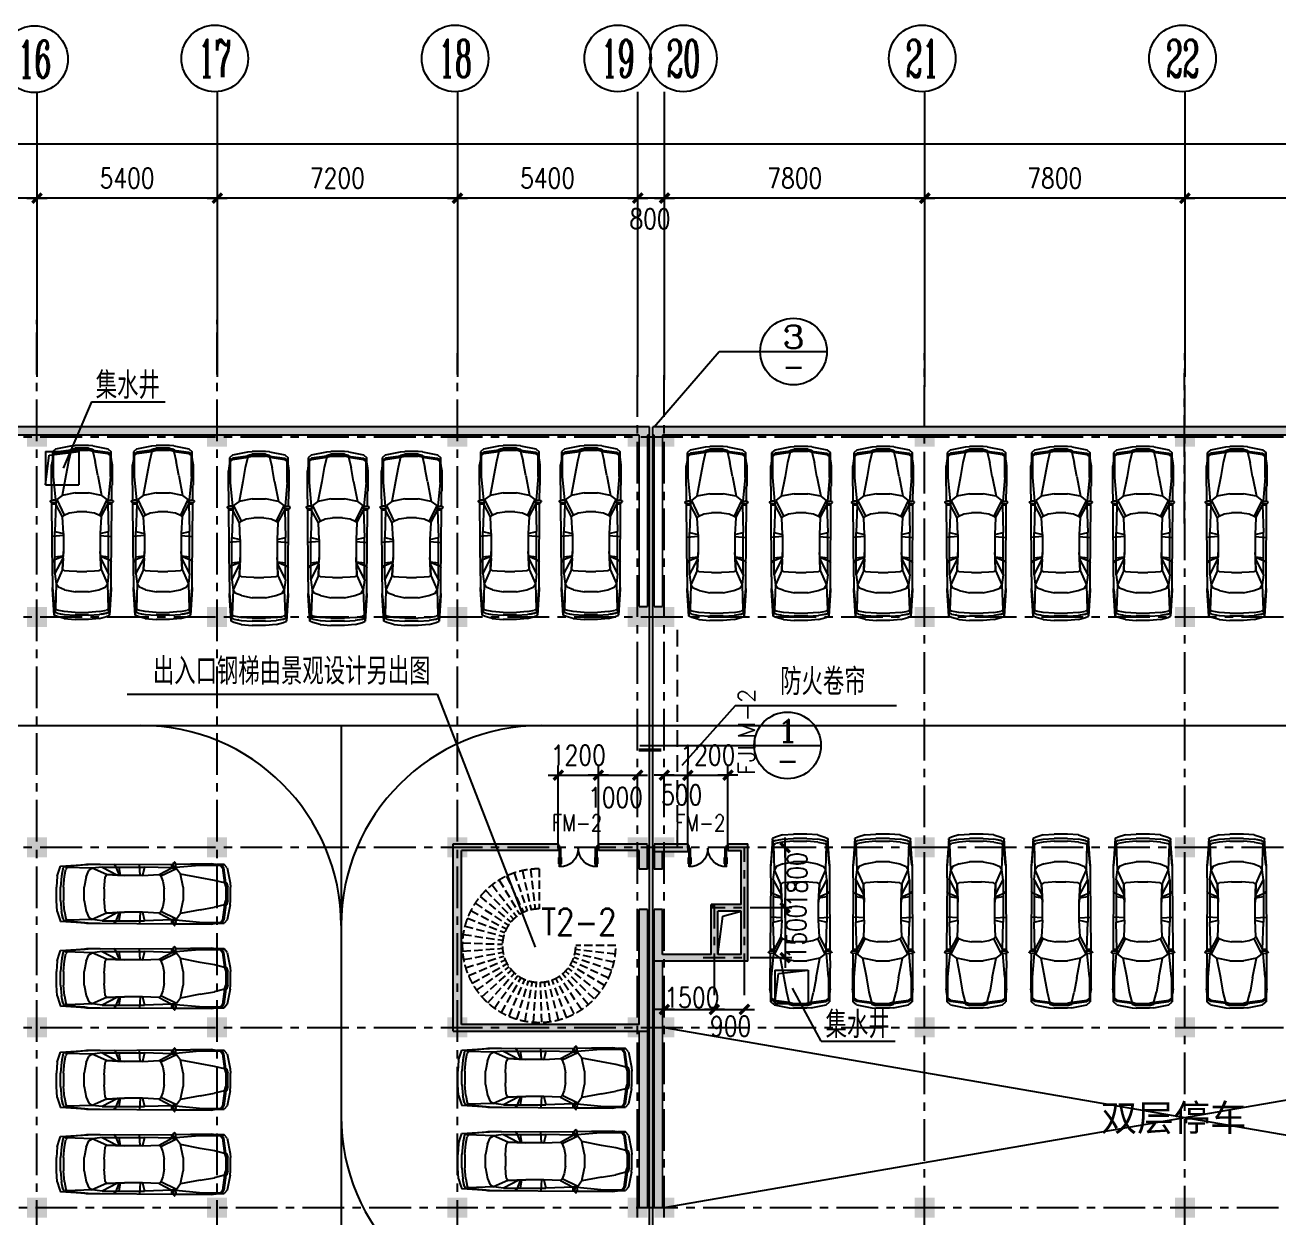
# Model space of a CAD drawing. Extents: x -542930 to 249594, y -301235 to 84515.
# Drawn here: x 31171 to 68745, y -141068 to -105322 of the extents above; entities that cross this region are included whole.
import ezdxf
from ezdxf.enums import TextEntityAlignment as Align

# ---------------------------------------------------------------- set-up
doc = ezdxf.new("R2010")
doc.units = 0
doc.header["$LTSCALE"] = 1000
doc.header["$MEASUREMENT"] = 0
for name, pattern in [('CENTER', [2, 1.25, -0.25, 0.25, -0.25]), ('DASH', [0.35, 0.25, -0.1]), ('DASHED', [0.75, 0.5, -0.25])]:
    doc.linetypes.add(name, pattern=pattern)
doc.layers.get('0').update_dxf_attribs({"linetype": 'CONTINUOUS'})
doc.layers.get('DEFPOINTS').update_dxf_attribs({"linetype": 'CONTINUOUS'})
for name, color, linetype in [('A-CH-TEXT', 2, 'CONTINUOUS'), ('A-COLUMN', 5, 'CONTINUOUS'), ('A-FURN', 251, 'CONTINUOUS'), ('A-GRID', 1, 'CENTER'), ('A-STAIR', 3, 'CONTINUOUS'), ('AXIS', 3, 'CONTINUOUS'), ('AXIS_TEXT', 7, 'CONTINUOUS'), ('OTHER', 7, 'CONTINUOUS'), ('PUB_DIM', 3, 'CONTINUOUS'), ('PUB_TITLE', 4, 'CONTINUOUS'), ('STAIR', 2, 'CONTINUOUS'), ('TEXT', 7, 'CONTINUOUS'), ('WALL', 255, 'CONTINUOUS'), ('WINDOW', 2, 'CONTINUOUS')]:
    doc.layers.add(name, color=color, linetype=linetype)
doc.styles.add('COMP', font='complex', dxfattribs={"bigfont": 'hztxt'})
doc.styles.add('COMPLEX', font='COMPLEX')
doc.styles.add('DIM_FONT', font='SIMPLEX.shx', dxfattribs={"width": 0.8})
doc.styles.add('HZTXT', font='SimSun.ttf', dxfattribs={"height": 0.8})
doc.styles.add('HZXY', font='romans.shx', dxfattribs={"width": 0.8, "bigfont": 'hztxt.shx'})
doc.dimstyles.new('AXIS200', dxfattribs={"dimscale": 2, "dimtxt": 300, "dimasz": 1, "dimexe": 250, "dimexo": 300, "dimgap": 150, "dimtad": 1, "dimdec": 0, "dimdsep": 46, "dimtxsty": 'DIM_FONT', "dimblk": '_DIMX', "dimblk1": '_DIMX', "dimblk2": '_DIMX', "dimsah": 1, "dimcen": 5, "dimse1": 1, "dimse2": 1, "dimclrt": 7, "dimadec": 0, "dimazin": 0, "dimtfac": 1, "dimtdec": 0, "dimtix": 1, "dimtmove": 2, "dimatfit": 3, "dimldrblk": '_DIMX', "dimfxl": 1, "dimarcsym": 0})

# ---------------------------------------------------------------- blocks, each defined once
blk = doc.blocks.new('_DIMX')
blk.add_line((-150, 0), (150, 0))
at = {"const_width": 50}
blk.add_lwpolyline([(-70, -70), (70, 70)], dxfattribs=at)
blk = doc.blocks.new('*D406')
at = {"layer": 'DEFPOINTS', "color": 0, "transparency": 16777216}
for p in [(-70073, -107895), (226927, -107895), (-70073, -108895)]:
    blk.add_point(p, dxfattribs=at)
at = {"layer": 'PUB_DIM', "color": 0, "lineweight": -2, "transparency": 16777216}
blk.add_line((226925, -108895), (-70071, -108895), dxfattribs=at)
at = {"layer": 'PUB_DIM', "color": 0, "lineweight": -2, "transparency": 16777216, "xscale": 2, "yscale": 2, "zscale": 2, "rotation": 180}
blk.add_blockref('_DIMX', (-70073, -108895), dxfattribs=at)
at = {"layer": 'PUB_DIM', "color": 0, "lineweight": -2, "transparency": 16777216, "xscale": 2, "yscale": 2, "zscale": 2}
blk.add_blockref('_DIMX', (226927, -108895), dxfattribs=at)
at = {"layer": 'PUB_DIM', "color": 7, "transparency": 16777216, "insert": (70165, -108187), "char_height": 600, "attachment_point": 5, "style": 'DIM_FONT'}
blk.add_mtext('297000', dxfattribs=at)
blk = doc.blocks.new('*D290')
at = {"layer": 'DEFPOINTS', "color": 0, "transparency": 16777216}
for p in [(65927, -110510), (65927, -114910), (73727, -114910)]:
    blk.add_point(p, dxfattribs=at)
at = {"layer": 'PUB_DIM', "color": 0, "lineweight": -2, "transparency": 16777216}
blk.add_line((73725, -110510), (65929, -110510), dxfattribs=at)
at = {"layer": 'PUB_DIM', "color": 0, "lineweight": -2, "transparency": 16777216, "xscale": 2, "yscale": 2, "zscale": 2, "rotation": 180}
blk.add_blockref('_DIMX', (65927, -110510), dxfattribs=at)
at = {"layer": 'PUB_DIM', "color": 0, "lineweight": -2, "transparency": 16777216, "xscale": 2, "yscale": 2, "zscale": 2}
blk.add_blockref('_DIMX', (73727, -110510), dxfattribs=at)
at = {"layer": 'PUB_DIM', "color": 7, "transparency": 16777216, "insert": (69827, -109910), "char_height": 600, "attachment_point": 5, "style": 'DIM_FONT'}
blk.add_mtext('7800', dxfattribs=at)
blk = doc.blocks.new('_INDEX')
blk.add_line((-0.5, 0), (0.5, 0))
blk.add_circle((0, 0), 0.5)
at = {"style": 'COMP'}
for tag, width, p, p2 in [('1', 2.333333, (-0.17, 0.05), (0.17, 0.05)), ('-', 1.166667, (-0.17, -0.39), (0.17, -0.39))]:
    blk.add_attdef(tag, text='', height=0.34, dxfattribs=dict(at, width=width)).set_placement(p, p2, align=Align.FIT)
blk = doc.blocks.new('*D398')
at = {"layer": 'DEFPOINTS', "color": 0, "transparency": 16777216}
for p in [(54949, -131771), (53949, -133271), (54949, -133271)]:
    blk.add_point(p, dxfattribs=at)
at = {"layer": 'PUB_DIM', "color": 0, "lineweight": -2, "transparency": 16777216}
blk.add_line((53949, -131773), (53949, -133269), dxfattribs=at)
at = {"layer": 'PUB_DIM', "color": 0, "lineweight": -2, "transparency": 16777216, "xscale": 2, "yscale": 2, "zscale": 2}
for p, rotation in [((53949, -131771), 90), ((53949, -133271), 270)]:
    blk.add_blockref('_DIMX', p, dxfattribs=dict(at, rotation=rotation))
at = {"layer": 'PUB_DIM', "color": 7, "transparency": 16777216, "insert": (54277, -132496), "char_height": 600, "attachment_point": 5, "rotation": 90, "style": 'DIM_FONT'}
blk.add_mtext('1500', dxfattribs=at)
blk = doc.blocks.new('*D399')
at = {"layer": 'DEFPOINTS', "color": 0, "transparency": 16777216}
for p in [(54949, -129971), (53949, -131771), (54949, -131771)]:
    blk.add_point(p, dxfattribs=at)
at = {"layer": 'PUB_DIM', "color": 0, "lineweight": -2, "transparency": 16777216}
blk.add_line((53949, -129973), (53949, -131769), dxfattribs=at)
at = {"layer": 'PUB_DIM', "color": 0, "lineweight": -2, "transparency": 16777216, "xscale": 2, "yscale": 2, "zscale": 2}
for p, rotation in [((53949, -129971), 90), ((53949, -131771), 270)]:
    blk.add_blockref('_DIMX', p, dxfattribs=dict(at, rotation=rotation))
at = {"layer": 'PUB_DIM', "color": 7, "transparency": 16777216, "insert": (54307, -130933), "char_height": 600, "attachment_point": 5, "rotation": 90, "style": 'DIM_FONT'}
blk.add_mtext('1800', dxfattribs=at)
blk = doc.blocks.new('M_F27')
for p, q in [((-2426, 736), (-2389, 824)), ((-2389, 824), (-1610, 874)), ((-2389, 824), (-1560, 874)), ((-2264, 812), (-2389, 824)), ((-2326, 736), (-2288, 811)), ((-2200, 786), (-2288, 811)), ((-2200, 786), (-2238, 736)), ((-1560, 874), (-2212, 815)), ((-2208, 815), (-2211, 814)), ((-1660, 862), (-2208, 815)), ((-1446, 761), (-2200, 786)), ((-1560, 874), (-1660, 862)), ((-1617, 869), (-1620, 866)), ((-1208, 874), (-1610, 874)), ((-1547, 698), (-1446, 761)), ((-1145, 799), (-1446, 761)), ((-1019, 572), (-1446, 761)), ((-1208, 874), (980, 889)), ((-1145, 799), (-682, 557)), ((-1145, 799), (124, 799)), ((-743, 849), (-793, 874)), ((-730, 799), (-743, 849)), ((-630, 555), (-730, 799)), ((-642, 799), (-605, 554)), ((-2, 547), (-27, 877)), ((124, 799), (61, 547)), ((941, 773), (124, 799)), ((564, 572), (941, 773)), ((941, 773), (941, 874)), ((983, 777), (941, 773)), ((941, 773), (987, 765)), ((980, 902), (995, 790)), ((980, 790), (980, 898)), ((995, 790), (980, 790)), ((980, 790), (992, 746)), ((984, 905), (1020, 939)), ((995, 790), (1022, 746)), ((1022, 748), (995, 790)), ((1053, 768), (1022, 746)), ((1036, 935), (1062, 857)), ((1036, 756), (1079, 748)), ((1051, 889), (1497, 893)), ((1057, 776), (1062, 857)), ((1770, 849), (1058, 784)), ((1506, 899), (2121, 899)), ((2461, 849), (1770, 849)), ((2272, 876), (2121, 899)), ((2272, 876), (2272, 874)), ((2437, 851), (2272, 876)), ((2511, 874), (2287, 874)), ((2398, 849), (2461, 773)), ((2437, 850), (2433, 851)), ((2498, 773), (2436, 849)), ((2511, 874), (2450, 850)), ((2461, 773), (2523, 321)), ((2561, 321), (2498, 773)), ((2599, 773), (2511, 874)), ((2599, 773), (2687, 321)), ((-2489, 522), (-2514, 196)), ((-2489, 522), (-2426, 736)), ((-2364, 522), (-2389, 196)), ((-2326, 736), (-2364, 522)), ((-2326, 736), (-2351, 596)), ((-2351, 594), (-2351, 596)), ((-2301, 196), (-2276, 522)), ((-2276, 522), (-2238, 736)), ((-1622, 510), (-1685, 196)), ((-1622, 510), (-1547, 698)), ((-1070, 371), (-1057, 510)), ((-1019, 572), (-1057, 510)), ((-680, 556), (-1019, 572)), ((-1019, 572), (-479, 547)), ((-680, 556), (-630, 555)), ((-605, 554), (-630, 555)), ((-479, 547), (-605, 554)), ((61, 547), (-479, 547)), ((61, 547), (564, 572)), ((564, 572), (614, 522)), ((1079, 748), (614, 522)), ((614, 522), (677, 371)), ((992, 746), (1021, 747)), ((1021, 747), (1022, 748)), ((1204, 585), (1079, 748)), ((1795, 472), (1204, 585)), ((1280, 196), (1204, 585)), ((2222, 397), (1795, 472)), ((2523, 321), (2222, 397)), ((-2514, -206), (-2514, 196)), ((-2389, -206), (-2389, 196)), ((-2301, 196), (-2301, -206)), ((-1685, -206), (-1685, 196)), ((-1082, 145), (-1070, 371)), ((-1082, 145), (-1082, -156)), ((677, 371), (714, 145)), ((714, -156), (714, 145)), ((1280, 196), (1280, -206)), ((2523, 321), (2586, 321)), ((2523, 321), (2561, 196)), ((2580, 196), (2542, 321)), ((2561, 196), (2561, -206)), ((2611, 196), (2574, 321)), ((2580, 321), (2618, 196)), ((2580, 196), (2580, -206)), ((2611, 196), (2611, -206)), ((2618, -206), (2618, 196)), ((2687, 321), (2699, 196)), ((2699, -206), (2699, 196)), ((-2489, -533), (-2514, -206)), ((-2389, -206), (-2364, -533)), ((-2276, -533), (-2301, -206)), ((-1685, -206), (-1622, -520)), ((-1070, -382), (-1082, -156)), ((714, -156), (677, -382)), ((1204, -596), (1280, -206)), ((2523, -332), (2222, -407)), ((2523, -332), (2461, -784)), ((2561, -332), (2498, -784)), ((2523, -332), (2561, -206)), ((2586, -332), (2523, -332)), ((2580, -206), (2542, -332)), ((2618, -6), (2561, -6)), ((2574, -332), (2611, -206)), ((2618, -206), (2580, -332)), ((2687, -332), (2599, -784)), ((2687, -332), (2699, -206)), ((-2489, -533), (-2426, -747)), ((-2426, -747), (-2389, -835)), ((-2326, -747), (-2364, -533)), ((-2351, -607), (-2351, -605)), ((-2351, -607), (-2326, -747)), ((-2326, -747), (-2288, -822)), ((-2276, -533), (-2238, -747)), ((-2200, -797), (-2238, -747)), ((-1622, -520), (-1547, -709)), ((-1547, -709), (-1446, -772)), ((-1019, -583), (-1446, -772)), ((-682, -568), (-1145, -809)), ((-1057, -520), (-1070, -382)), ((-1019, -583), (-1057, -520)), ((-479, -558), (-1019, -583)), ((-1019, -583), (-680, -567)), ((-730, -809), (-630, -566)), ((-680, -567), (-682, -568)), ((-680, -567), (-630, -566)), ((-605, -565), (-642, -809)), ((-630, -566), (-605, -565)), ((-605, -565), (-479, -558)), ((61, -558), (-479, -558)), ((-2, -558), (-27, -884)), ((61, -558), (124, -809)), ((564, -583), (61, -558)), ((614, -533), (564, -583)), ((564, -583), (941, -784)), ((677, -382), (614, -533)), ((1079, -759), (614, -533)), ((1204, -596), (1079, -759)), ((1795, -483), (1204, -596)), ((1795, -483), (2222, -407)), ((-2389, -835), (-2264, -823)), ((-1560, -885), (-2389, -835)), ((-1610, -885), (-2389, -835)), ((-2288, -822), (-2200, -797)), ((-2212, -826), (-1560, -885)), ((-2208, -826), (-2211, -825)), ((-1660, -872), (-2208, -826)), ((-1446, -772), (-2200, -797)), ((-1560, -885), (-1660, -872)), ((-1621, -877), (-1617, -880)), ((-1610, -885), (-1208, -885)), ((-1145, -809), (-1446, -772)), ((-1208, -885), (980, -900)), ((-1145, -809), (124, -809)), ((-743, -860), (-793, -885)), ((-743, -860), (-730, -809)), ((941, -784), (124, -809)), ((987, -776), (941, -784)), ((983, -788), (941, -784)), ((941, -885), (941, -784)), ((992, -757), (980, -800)), ((995, -800), (980, -800)), ((995, -800), (980, -913)), ((980, -909), (980, -800)), ((984, -916), (1020, -950)), ((992, -757), (1021, -758)), ((995, -800), (1022, -757)), ((1022, -758), (995, -800)), ((1021, -758), (1022, -758)), ((1022, -757), (1053, -779)), ((1036, -767), (1079, -759)), ((1036, -946), (1062, -867)), ((1051, -901), (1497, -904)), ((1057, -787), (1062, -867)), ((1770, -860), (1058, -795)), ((2121, -910), (1506, -910)), ((1770, -860), (2461, -860)), ((2121, -910), (2272, -887)), ((2270, -887), (2121, -910)), ((2437, -861), (2272, -887)), ((2272, -885), (2272, -887)), ((2285, -885), (2511, -885)), ((2398, -860), (2461, -784)), ((2436, -860), (2498, -784)), ((2437, -861), (2436, -860)), ((2450, -861), (2511, -885)), ((2599, -784), (2511, -885))]:
    blk.add_line(p, q)
for centre, start, end in [((990, 898), 132.965, 179.7454), ((1027, 932), 18.1573, 132.965), ((1047, 776), 305.1542, 356.8636), ((990, -909), 180.2546, 227.035), ((1027, -942), 227.035, 341.8427), ((1047, -787), 3.1798, 54.8458)]:
    blk.add_arc(centre, 10, start, end)
at = {"width": 0.8, "flags": 9}
for tag in ['XSIZE', 'YSIZE']:
    blk.add_attdef(tag, (0, 0), '', height=0.5, dxfattribs=at)
blk = doc.blocks.new('_FZH')
blk.add_solid([(-0.5, -0.5), (0.5, -0.5), (-0.5, 0.5), (0.5, 0.5)])
blk = doc.blocks.new('*D415')
at = {"layer": 'DEFPOINTS', "color": 0, "transparency": 16777216}
for p in [(50327, -133820), (51828, -133820), (51828, -134820)]:
    blk.add_point(p, dxfattribs=at)
at = {"layer": 'PUB_DIM', "color": 0, "lineweight": -2, "transparency": 16777216}
blk.add_line((50330, -134821), (51826, -134820), dxfattribs=at)
at = {"layer": 'PUB_DIM', "color": 0, "lineweight": -2, "transparency": 16777216, "xscale": 2, "yscale": 2, "zscale": 2}
for p, rotation in [((50328, -134821), 180.0158614883214), ((51828, -134820), 0.01586148832141893)]:
    blk.add_blockref('_DIMX', p, dxfattribs=dict(at, rotation=rotation))
at = {"layer": 'PUB_DIM', "color": 7, "transparency": 16777216, "insert": (51155, -134466), "char_height": 600, "attachment_point": 5, "rotation": 0.0159, "style": 'DIM_FONT'}
blk.add_mtext('1500', dxfattribs=at)
blk = doc.blocks.new('*D416')
at = {"layer": 'DEFPOINTS', "color": 0, "transparency": 16777216}
for p in [(51828, -133820), (52728, -133820), (52728, -134820)]:
    blk.add_point(p, dxfattribs=at)
at = {"layer": 'PUB_DIM', "color": 0, "lineweight": -2, "transparency": 16777216}
blk.add_line((51830, -134820), (52726, -134820), dxfattribs=at)
at = {"layer": 'PUB_DIM', "color": 0, "lineweight": -2, "transparency": 16777216, "xscale": 2, "yscale": 2, "zscale": 2, "rotation": 180}
blk.add_blockref('_DIMX', (51828, -134820), dxfattribs=at)
at = {"layer": 'PUB_DIM', "color": 0, "lineweight": -2, "transparency": 16777216, "xscale": 2, "yscale": 2, "zscale": 2}
blk.add_blockref('_DIMX', (52728, -134820), dxfattribs=at)
at = {"layer": 'PUB_DIM', "color": 7, "transparency": 16777216, "insert": (52313, -135322), "char_height": 600, "attachment_point": 5, "style": 'DIM_FONT'}
blk.add_mtext('900', dxfattribs=at)
blk = doc.blocks.new('*D417')
at = {"layer": 'DEFPOINTS', "color": 0, "transparency": 16777216}
for p in [(51033, -126802), (52233, -126802), (52233, -127802)]:
    blk.add_point(p, dxfattribs=at)
at = {"layer": 'PUB_DIM', "color": 0, "lineweight": -2, "transparency": 16777216}
for p, q in [((51031, -127802), (51029, -127802)), ((51033, -127802), (52233, -127802)), ((52235, -127802), (52237, -127802))]:
    blk.add_line(p, q, dxfattribs=at)
at = {"layer": 'PUB_DIM', "color": 0, "lineweight": -2, "transparency": 16777216, "xscale": 2, "yscale": 2, "zscale": 2}
blk.add_blockref('_DIMX', (51033, -127802), dxfattribs=at)
at = {"layer": 'PUB_DIM', "color": 0, "lineweight": -2, "transparency": 16777216, "xscale": 2, "yscale": 2, "zscale": 2, "rotation": 180}
blk.add_blockref('_DIMX', (52233, -127802), dxfattribs=at)
at = {"layer": 'PUB_DIM', "color": 7, "transparency": 16777216, "insert": (51633, -127202), "char_height": 600, "attachment_point": 5, "style": 'DIM_FONT'}
blk.add_mtext('1200', dxfattribs=at)
blk = doc.blocks.new('*D418')
at = {"layer": 'DEFPOINTS', "color": 0, "transparency": 16777216}
for p in [(50327, -126802), (51033, -126802), (51033, -127802)]:
    blk.add_point(p, dxfattribs=at)
at = {"layer": 'PUB_DIM', "color": 0, "lineweight": -2, "transparency": 16777216}
blk.add_line((50329, -127802), (51031, -127802), dxfattribs=at)
at = {"layer": 'PUB_DIM', "color": 0, "lineweight": -2, "transparency": 16777216, "xscale": 2, "yscale": 2, "zscale": 2, "rotation": 180}
blk.add_blockref('_DIMX', (50327, -127802), dxfattribs=at)
at = {"layer": 'PUB_DIM', "color": 0, "lineweight": -2, "transparency": 16777216, "xscale": 2, "yscale": 2, "zscale": 2}
blk.add_blockref('_DIMX', (51033, -127802), dxfattribs=at)
at = {"layer": 'PUB_DIM', "color": 7, "transparency": 16777216, "insert": (50849, -128393), "char_height": 600, "attachment_point": 5, "style": 'DIM_FONT'}
blk.add_mtext('500', dxfattribs=at)
blk = doc.blocks.new('*D419')
at = {"layer": 'DEFPOINTS', "color": 0, "transparency": 16777216}
for p in [(48350, -126802), (49527, -126802), (49527, -127802)]:
    blk.add_point(p, dxfattribs=at)
at = {"layer": 'PUB_DIM', "color": 0, "lineweight": -2, "transparency": 16777216}
blk.add_line((48352, -127802), (49525, -127802), dxfattribs=at)
at = {"layer": 'PUB_DIM', "color": 0, "lineweight": -2, "transparency": 16777216, "xscale": 2, "yscale": 2, "zscale": 2, "rotation": 180}
blk.add_blockref('_DIMX', (48350, -127802), dxfattribs=at)
at = {"layer": 'PUB_DIM', "color": 0, "lineweight": -2, "transparency": 16777216, "xscale": 2, "yscale": 2, "zscale": 2}
blk.add_blockref('_DIMX', (49527, -127802), dxfattribs=at)
at = {"layer": 'PUB_DIM', "color": 7, "transparency": 16777216, "insert": (48865, -128466), "char_height": 600, "attachment_point": 5, "style": 'DIM_FONT'}
blk.add_mtext('1000', dxfattribs=at)
blk = doc.blocks.new('*D420')
at = {"layer": 'DEFPOINTS', "color": 0, "transparency": 16777216}
for p in [(47150, -126802), (48350, -126802), (48350, -127802)]:
    blk.add_point(p, dxfattribs=at)
at = {"layer": 'PUB_DIM', "color": 0, "lineweight": -2, "transparency": 16777216}
for p, q in [((47148, -127802), (47146, -127802)), ((47150, -127802), (48350, -127802)), ((48352, -127802), (48354, -127802))]:
    blk.add_line(p, q, dxfattribs=at)
at = {"layer": 'PUB_DIM', "color": 0, "lineweight": -2, "transparency": 16777216, "xscale": 2, "yscale": 2, "zscale": 2}
blk.add_blockref('_DIMX', (47150, -127802), dxfattribs=at)
at = {"layer": 'PUB_DIM', "color": 0, "lineweight": -2, "transparency": 16777216, "xscale": 2, "yscale": 2, "zscale": 2, "rotation": 180}
blk.add_blockref('_DIMX', (48350, -127802), dxfattribs=at)
at = {"layer": 'PUB_DIM', "color": 7, "transparency": 16777216, "insert": (47750, -127202), "char_height": 600, "attachment_point": 5, "style": 'DIM_FONT'}
blk.add_mtext('1200', dxfattribs=at)
blk = doc.blocks.new('M_A20TUI')
for p, q in [((-0.483, 0.396), (-0.483, 0.235)), ((-0.467, 0.471), (-0.467, -0.062)), ((-0.433, 0.47), (-0.433, 0.004)), ((-0.417, 0.396), (-0.417, 0.235)), ((0.417, 0.396), (0.417, 0.235)), ((0.433, 0.47), (0.433, 0.004)), ((0.467, 0.471), (0.467, -0.062)), ((0.483, 0.396), (0.483, 0.235)), ((-0.5, 0.004), (-0.433, 0.004)), ((-0.5, 0.004), (-0.5, -0.062)), ((0.5, 0.004), (0.433, 0.004)), ((0.5, 0.004), (0.5, -0.062)), ((-0.5, -0.062), (-0.467, -0.062)), ((0.5, -0.062), (0.467, -0.062))]:
    blk.add_line(p, q)
for centre, start, end in [((-0.467, 0.004), 0, 90), ((0.467, 0.004), 90, 180)]:
    blk.add_arc(centre, 0.467, start, end)
blk = doc.blocks.new('_AXISO')
blk.add_circle((0, 0), 0.5)
at = {"layer": 'AXIS_TEXT', "style": 'COMPLEX', "width": 1.041667}
blk.add_attdef('A', text='', height=0.56, dxfattribs=at).set_placement((-0.25, -0.28), (0.25, -0.28), align=Align.FIT)
blk = doc.blocks.new('*D432')
at = {"layer": 'DEFPOINTS', "color": 0, "transparency": 16777216}
for p in [(44129, -110510), (44129, -114910), (49529, -114910)]:
    blk.add_point(p, dxfattribs=at)
at = {"layer": 'PUB_DIM', "color": 0, "lineweight": -2, "transparency": 16777216}
blk.add_line((49527, -110510), (44131, -110510), dxfattribs=at)
at = {"layer": 'PUB_DIM', "color": 0, "lineweight": -2, "transparency": 16777216, "xscale": 2, "yscale": 2, "zscale": 2, "rotation": 180}
blk.add_blockref('_DIMX', (44129, -110510), dxfattribs=at)
at = {"layer": 'PUB_DIM', "color": 0, "lineweight": -2, "transparency": 16777216, "xscale": 2, "yscale": 2, "zscale": 2}
blk.add_blockref('_DIMX', (49529, -110510), dxfattribs=at)
at = {"layer": 'PUB_DIM', "color": 7, "transparency": 16777216, "insert": (46829, -109910), "char_height": 600, "attachment_point": 5, "style": 'DIM_FONT'}
blk.add_mtext('5400', dxfattribs=at)
blk = doc.blocks.new('*D433')
at = {"layer": 'DEFPOINTS', "color": 0, "transparency": 16777216}
for p in [(26129, -110510), (26129, -114910), (31529, -114910)]:
    blk.add_point(p, dxfattribs=at)
at = {"layer": 'PUB_DIM', "color": 0, "lineweight": -2, "transparency": 16777216}
blk.add_line((31527, -110510), (26131, -110510), dxfattribs=at)
at = {"layer": 'PUB_DIM', "color": 0, "lineweight": -2, "transparency": 16777216, "xscale": 2, "yscale": 2, "zscale": 2, "rotation": 180}
blk.add_blockref('_DIMX', (26129, -110510), dxfattribs=at)
at = {"layer": 'PUB_DIM', "color": 0, "lineweight": -2, "transparency": 16777216, "xscale": 2, "yscale": 2, "zscale": 2}
blk.add_blockref('_DIMX', (31529, -110510), dxfattribs=at)
at = {"layer": 'PUB_DIM', "color": 7, "transparency": 16777216, "insert": (28829, -109910), "char_height": 600, "attachment_point": 5, "style": 'DIM_FONT'}
blk.add_mtext('5400', dxfattribs=at)
blk = doc.blocks.new('*D435')
at = {"layer": 'DEFPOINTS', "color": 0, "transparency": 16777216}
for p in [(31529, -110510), (31529, -114910), (36929, -114910)]:
    blk.add_point(p, dxfattribs=at)
at = {"layer": 'PUB_DIM', "color": 0, "lineweight": -2, "transparency": 16777216}
blk.add_line((36927, -110510), (31531, -110510), dxfattribs=at)
at = {"layer": 'PUB_DIM', "color": 0, "lineweight": -2, "transparency": 16777216, "xscale": 2, "yscale": 2, "zscale": 2, "rotation": 180}
blk.add_blockref('_DIMX', (31529, -110510), dxfattribs=at)
at = {"layer": 'PUB_DIM', "color": 0, "lineweight": -2, "transparency": 16777216, "xscale": 2, "yscale": 2, "zscale": 2}
blk.add_blockref('_DIMX', (36929, -110510), dxfattribs=at)
at = {"layer": 'PUB_DIM', "color": 7, "transparency": 16777216, "insert": (34229, -109910), "char_height": 600, "attachment_point": 5, "style": 'DIM_FONT'}
blk.add_mtext('5400', dxfattribs=at)
blk = doc.blocks.new('*D436')
at = {"layer": 'DEFPOINTS', "color": 0, "transparency": 16777216}
for p in [(36929, -110510), (36929, -114910), (44129, -114910)]:
    blk.add_point(p, dxfattribs=at)
at = {"layer": 'PUB_DIM', "color": 0, "lineweight": -2, "transparency": 16777216}
blk.add_line((44127, -110510), (36931, -110510), dxfattribs=at)
at = {"layer": 'PUB_DIM', "color": 0, "lineweight": -2, "transparency": 16777216, "xscale": 2, "yscale": 2, "zscale": 2, "rotation": 180}
blk.add_blockref('_DIMX', (36929, -110510), dxfattribs=at)
at = {"layer": 'PUB_DIM', "color": 0, "lineweight": -2, "transparency": 16777216, "xscale": 2, "yscale": 2, "zscale": 2}
blk.add_blockref('_DIMX', (44129, -110510), dxfattribs=at)
at = {"layer": 'PUB_DIM', "color": 7, "transparency": 16777216, "insert": (40529, -109910), "char_height": 600, "attachment_point": 5, "style": 'DIM_FONT'}
blk.add_mtext('7200', dxfattribs=at)
blk = doc.blocks.new('*D437')
at = {"layer": 'DEFPOINTS', "color": 0, "transparency": 16777216}
for p in [(58125, -110510), (58125, -114910), (65925, -114910)]:
    blk.add_point(p, dxfattribs=at)
at = {"layer": 'PUB_DIM', "color": 0, "lineweight": -2, "transparency": 16777216}
blk.add_line((65923, -110510), (58127, -110510), dxfattribs=at)
at = {"layer": 'PUB_DIM', "color": 0, "lineweight": -2, "transparency": 16777216, "xscale": 2, "yscale": 2, "zscale": 2, "rotation": 180}
blk.add_blockref('_DIMX', (58125, -110510), dxfattribs=at)
at = {"layer": 'PUB_DIM', "color": 0, "lineweight": -2, "transparency": 16777216, "xscale": 2, "yscale": 2, "zscale": 2}
blk.add_blockref('_DIMX', (65925, -110510), dxfattribs=at)
at = {"layer": 'PUB_DIM', "color": 7, "transparency": 16777216, "insert": (62025, -109910), "char_height": 600, "attachment_point": 5, "style": 'DIM_FONT'}
blk.add_mtext('7800', dxfattribs=at)
blk = doc.blocks.new('*D438')
at = {"layer": 'DEFPOINTS', "color": 0, "transparency": 16777216}
for p in [(50336, -110508), (50336, -114909), (58135, -114908)]:
    blk.add_point(p, dxfattribs=at)
at = {"layer": 'PUB_DIM', "color": 0, "lineweight": -2, "transparency": 16777216}
blk.add_line((58133, -110508), (50338, -110508), dxfattribs=at)
at = {"layer": 'PUB_DIM', "color": 0, "lineweight": -2, "transparency": 16777216, "xscale": 2, "yscale": 2, "zscale": 2, "rotation": 180}
blk.add_blockref('_DIMX', (50336, -110508), dxfattribs=at)
at = {"layer": 'PUB_DIM', "color": 0, "lineweight": -2, "transparency": 16777216, "xscale": 2, "yscale": 2, "zscale": 2}
blk.add_blockref('_DIMX', (58135, -110508), dxfattribs=at)
at = {"layer": 'PUB_DIM', "color": 7, "transparency": 16777216, "insert": (54235, -109908), "char_height": 600, "attachment_point": 5, "style": 'DIM_FONT'}
blk.add_mtext('7800', dxfattribs=at)
blk = doc.blocks.new('*D439')
at = {"layer": 'DEFPOINTS', "color": 0, "transparency": 16777216}
for p in [(49533, -110508), (49533, -114908), (50334, -114908)]:
    blk.add_point(p, dxfattribs=at)
at = {"layer": 'PUB_DIM', "color": 0, "lineweight": -2, "transparency": 16777216}
blk.add_line((50332, -110508), (49535, -110508), dxfattribs=at)
at = {"layer": 'PUB_DIM', "color": 0, "lineweight": -2, "transparency": 16777216, "xscale": 2, "yscale": 2, "zscale": 2, "rotation": 180}
blk.add_blockref('_DIMX', (49533, -110508), dxfattribs=at)
at = {"layer": 'PUB_DIM', "color": 0, "lineweight": -2, "transparency": 16777216, "xscale": 2, "yscale": 2, "zscale": 2}
blk.add_blockref('_DIMX', (50334, -110508), dxfattribs=at)
at = {"layer": 'PUB_DIM', "color": 7, "transparency": 16777216, "insert": (49899, -111129), "char_height": 600, "attachment_point": 5, "style": 'DIM_FONT'}
blk.add_mtext('800', dxfattribs=at)

msp = doc.modelspace()

# ---------------------------------------------------------------- hatches: boundary and pattern name
at = {"layer": 'PUB_DIM'}
h = msp.add_hatch(color=256, dxfattribs=at)
h.paths.add_polyline_path([(18927.295, -117608.951), (18927.295, -117358.951), (13527.295, -117358.951), (13527.295, -117608.951)])
h.paths.add_polyline_path([(18927.295, -117358.951), (18927.295, -117608.951), (26127.295, -117608.951), (26127.295, -117358.951)])
h.paths.add_polyline_path([(26127.295, -117358.951), (26127.295, -117608.951), (31527.295, -117608.951), (31527.295, -117358.951)])
h.paths.add_polyline_path([(36927.295, -117608.951), (36927.295, -117358.951), (32841.805, -117358.951), (32736.055, -117608.951)])
h.paths.add_polyline_path([(32736.055, -117608.951), (32841.805, -117358.951), (31527.295, -117358.951), (31527.295, -117608.951)])
h = msp.add_hatch(color=256, dxfattribs=at)
h.paths.add_polyline_path([(44127.295, -117358.951), (36927.295, -117358.951), (36927.295, -117608.951), (44127.295, -117608.951)])
h.paths.add_polyline_path([(49527.295, -117358.951), (44127.295, -117358.951), (44127.295, -117608.951), (49527.295, -117608.951)])
h = msp.add_hatch(color=256, dxfattribs=at)
h.paths.add_polyline_path([(58127.295, -117608.951), (58127.295, -117358.951), (50327.295, -117358.951), (50327.295, -117608.951)])
h.paths.add_polyline_path([(65914.781, -117608.951), (65914.781, -117358.951), (58127.295, -117358.951), (58127.295, -117608.951)])
h.paths.add_polyline_path([(73727.295, -117608.951), (73727.295, -117358.951), (65927.295, -117358.951), (65927.295, -117608.951)])
h.paths.add_polyline_path([(75014.747, -117358.951), (74908.997, -117608.951), (81402.487, -117608.951), (81402.487, -117658.951), (81527.295, -117658.951), (81527.295, -117358.951)])
h.paths.add_polyline_path([(74908.997, -117608.951), (75014.747, -117358.951), (73727.295, -117358.951), (73727.295, -117608.951)])
h = msp.add_hatch(color=256, dxfattribs=at)
h.paths.add_polyline_path([(44127.295, -129958.951), (44002.295, -129958.951), (44002.295, -135358.951), (44127.295, -135358.951)])
h.paths.add_polyline_path([(44252.295, -130059.11), (45340.345, -130059.11), (45301.553, -129958.951), (44127.295, -129958.951), (44127.295, -135358.951), (49527.295, -135358.951), (49527.295, -135270.87), (44252.295, -135270.87)])
h.paths.add_polyline_path([(45262.884, -129859.11), (44127.295, -129859.11), (44127.295, -129958.951), (45301.553, -129958.951)])
h.paths.add_polyline_path([(47150.248, -129859.11), (45262.884, -129859.11), (45301.553, -129958.951), (47150.248, -129958.951)])
h.paths.add_polyline_path([(47150.248, -129958.951), (45301.553, -129958.951), (45340.345, -130059.11), (47150.248, -130059.11)], flags=17)
h.paths.add_polyline_path([(49527.295, -129859.11), (48350.248, -129859.11), (48350.248, -129958.951), (49527.295, -129958.951)])
h.paths.add_polyline_path([(49527.295, -129958.951), (48350.248, -129958.951), (48350.248, -129991.202), (48350.248, -130059.11), (49527.295, -130059.11)], flags=17)
h.paths.add_polyline_path([(49826.533, -129958.951), (49527.295, -129958.951), (49527.295, -130059.11), (49576.533, -130059.11), (49576.533, -130621.2), (49826.533, -130621.2)])
h.paths.add_polyline_path([(50277.295, -130084.11), (50027.295, -130084.11), (50027.295, -130621.2), (50277.295, -130621.2)])
h.paths.add_polyline_path([(49826.533, -131821.2), (49576.533, -131821.2), (49576.533, -135270.87), (49527.295, -135270.87), (49527.295, -135358.951), (49826.533, -135358.951)])
h.paths.add_polyline_path([(50277.295, -131821.2), (50027.295, -131821.2), (50027.295, -133370.87), (50327.295, -133370.87), (50327.295, -133170.87), (50277.295, -133170.87)])
h.paths.add_polyline_path([(51827.649, -131770.87), (51727.649, -131770.87), (51727.649, -133170.87), (50327.295, -133170.87), (50327.295, -133370.87), (51827.649, -133370.87)])
h.paths.add_polyline_path([(52727.649, -133270.87), (51827.649, -133270.87), (51827.649, -133370.87), (52727.649, -133370.87)])
h.paths.add_polyline_path([(52727.649, -131770.87), (51827.649, -131770.87), (51827.649, -133270.87), (52727.649, -133270.87)])
h.paths.add_polyline_path([(51927.649, -133170.87), (51927.649, -131870.87), (52627.649, -131870.87), (52627.649, -133170.87)], flags=16)
h.paths.add_polyline_path([(52727.649, -129958.951), (52233.14, -129958.951), (52233.14, -129991.202), (52233.14, -130059.11), (52627.649, -130059.11), (52627.649, -131670.87), (51827.649, -131670.87), (51827.649, -131770.87), (52727.649, -131770.87)])
h.paths.add_polyline_path([(52827.649, -131770.87), (52727.649, -131770.87), (52727.649, -133270.87), (52827.649, -133270.87)])
h.paths.add_polyline_path([(52827.649, -129958.951), (52727.649, -129958.951), (52727.649, -131770.87), (52827.649, -131770.87)])
h.paths.add_polyline_path([(52827.649, -129859.11), (52233.14, -129859.11), (52233.14, -129958.951), (52827.649, -129958.951)])
h.paths.add_polyline_path([(51033.14, -129958.951), (50327.295, -129958.951), (50327.295, -130084.11), (51033.14, -130084.11)])
h.paths.add_polyline_path([(51033.14, -129859.11), (50327.295, -129859.11), (50327.295, -129958.951), (51033.14, -129958.951)])
h.paths.add_polyline_path([(52827.649, -133270.87), (52727.649, -133270.87), (52727.649, -133370.87), (52827.649, -133370.87)])
for points in [[(51827.649, -131770.87), (51827.649, -131670.87), (51727.649, -131670.87), (51727.649, -131770.87)], [(49527.295, -135358.951), (44127.295, -135358.951), (44127.295, -135470.87), (49527.295, -135470.87)]]:
    msp.add_hatch(color=256, dxfattribs=at).paths.add_polyline_path(points)
h = msp.add_hatch(color=256, dxfattribs=at)
h.paths.add_polyline_path([(49826.533, -135470.87), (49576.533, -135470.87), (49576.533, -140758.951), (49826.533, -140758.951)])
h.paths.add_polyline_path([(50277.295, -135358.951), (50027.295, -135358.951), (50027.295, -140758.951), (50277.295, -140758.951)])
h.paths.add_polyline_path([(50277.295, -133370.87), (50027.295, -133370.87), (50027.295, -135358.951), (50277.295, -135358.951)])

# ---------------------------------------------------------------- linework, layer by layer
msp.add_line((53020.901, -126907.004), (55020.901, -126907.004))
at = {"color": 6}
for p, q in [((50326.533, -140758.951), (81527.295, -135358.951)), ((50326.533, -135358.951), (81527.295, -140758.951))]:
    msp.add_line(p, q, dxfattribs=at)
at = {"const_width": 100}
msp.add_lwpolyline([(49559.999, -127047.879), (50237.514, -127047.879)], dxfattribs=at)
msp.add_circle((54020.901, -126907.004), 1000)
at = {"layer": 'A-CH-TEXT', "color": 7}
msp.add_lwpolyline([(50857.052, -127503.721), (52456.02, -125713.289), (57280.29, -125713.289)], dxfattribs=at)
at = {"layer": 'A-GRID'}
for p, q in [((31527.295, -271788.866), (31527.295, -114158.596)), ((36927.295, -271788.866), (36927.295, -114158.098)), ((44127.295, -271788.866), (44127.295, -115157.434)), ((58127.295, -155358.951), (58127.295, -115156.217)), ((65927.295, -155358.951), (65927.295, -115155.498)), ((49527.295, -153058.951), (49527.295, -115756.936)), ((50327.295, -153058.951), (50327.295, -115756.936)), ((65914.781, -120258.951), (65914.781, -115755.5)), ((-70372.705, -117658.951), (229916.059, -117658.951)), ((-70372.705, -123058.951), (229916.059, -123058.951)), ((-70372.705, -129958.951), (229916.059, -129958.951)), ((52727.649, -134396.338), (52727.649, -129958.951)), ((54151.799, -131770.87), (51727.649, -131770.87)), ((51827.649, -134396.338), (51827.649, -131670.87)), ((54151.799, -133270.87), (51491.445, -133270.87)), ((-70372.705, -135358.951), (229916.059, -135358.951)), ((-74513.172, -140758.951), (229916.059, -140758.951))]:
    msp.add_line(p, q, dxfattribs=at)
at = {"layer": 'A-STAIR'}
for p, q in [((49880.076, -153358.951), (49880.076, -117358.951)), ((49980.076, -153358.951), (49980.076, -117358.951)), ((-56370.682, -126309.09), (212301.177, -126308.938)), ((40642.236, -126309.036), (40642.236, -202958.951))]:
    msp.add_line(p, q, dxfattribs=at)
for centre, start, end in [((34642.236, -132309.032), 0, 90), ((46642.236, -132309.032), 90, 180), ((46642.236, -138014.187), 180, 270)]:
    msp.add_arc(centre, 6000, start, end, dxfattribs=at)
at = {"layer": 'AXIS'}
msp.add_line((58127.295, -107319.699), (58127.295, -116162.44), dxfattribs=at)
at = {"layer": 'OTHER', "linetype": 'DASHED'}
msp.add_line((50726.643, -129946.581), (50726.643, -123358.951), dxfattribs=at)
at = {"layer": 'PUB_DIM'}
for p, q in [((31527.295, -107319.699), (31527.295, -115862.44)), ((36927.295, -107319.699), (36927.295, -115862.44)), ((44127.295, -107319.699), (44127.295, -115862.44)), ((49527.295, -107319.699), (49527.295, -115862.44)), ((50321.603, -107319.699), (50321.603, -115957.698)), ((65927.295, -107319.699), (65927.295, -115862.44)), ((50027.295, -117358.951), (51970.535, -115105.345)), ((51970.535, -115105.345), (53699.868, -115105.345)), ((49590.719, -126907.004), (53520.901, -126907.004)), ((47150.248, -129859.11), (47150.248, -127512.605)), ((48350.248, -129859.11), (48350.248, -127496.333)), ((51033.14, -129859.11), (51033.14, -127512.605)), ((52233.14, -129859.11), (52233.14, -127528.878)), ((52077.828, -132026.947), (52627.649, -131870.87)), ((51927.649, -133170.87), (52077.828, -132026.947))]:
    msp.add_line(p, q, dxfattribs=at)
at = {"layer": 'PUB_TITLE'}
for p, q in [((33159.057, -116608.946), (32314.709, -118605.041)), ((33159.057, -116608.946), (35371.46, -116608.946)), ((31781.561, -118100.546), (31781.561, -119100.546)), ((31781.561, -118100.546), (32781.561, -118100.546)), ((31781.561, -119100.546), (31888.966, -118206.769)), ((31888.966, -118206.769), (32781.561, -118100.546)), ((32781.561, -118100.546), (32781.561, -119100.546)), ((31781.561, -119100.546), (32781.561, -119100.546)), ((34228.144, -125372.168), (43525.074, -125372.168)), ((43525.074, -125372.168), (46460.945, -132952.444)), ((53642.272, -133639.131), (54642.272, -133639.131)), ((53642.272, -133639.131), (53642.272, -134639.131)), ((53642.272, -134639.131), (53749.677, -133745.354)), ((53749.677, -133745.354), (54642.272, -133639.131)), ((54642.272, -133639.131), (54642.272, -134639.131)), ((55029.599, -135766.972), (54163.725, -134178.016)), ((53642.272, -134639.131), (54642.272, -134639.131)), ((55029.599, -135766.972), (57242.002, -135766.972))]:
    msp.add_line(p, q, dxfattribs=at)
at = {"layer": 'STAIR', "linetype": 'DASH'}
for p, q in [((45830.906, -130730.876), (46218.362, -131866.603)), ((46073.441, -130662.713), (46334.357, -131834.004)), ((46321.977, -130621.485), (46453.222, -131814.286)), ((46573.531, -130607.687), (46573.531, -131807.687)), ((45167.831, -131087.245), (45901.24, -132037.041)), ((45375.368, -130944.423), (46000.496, -131968.735)), ((45597.28, -130825.156), (46106.628, -131911.694)), ((44805.642, -131436.439), (45728.019, -132204.047)), ((44977.16, -131251.909), (45810.049, -132115.793)), ((44528.044, -131856.03), (45595.254, -132404.72)), ((44655.336, -131638.621), (45656.133, -132300.743)), ((44425.294, -132086.056), (45546.113, -132514.733)), ((44298.041, -132572.804), (45485.253, -132747.526)), ((44348.318, -132325.94), (45509.299, -132629.46)), ((44275.065, -132823.686), (45474.264, -132867.513)), ((44279.666, -133075.576), (45476.465, -132987.982)), ((48873.531, -132907.687), (47673.531, -132907.687)), ((44311.79, -133325.452), (45491.828, -133107.488)), ((44371.049, -133570.315), (45520.17, -133224.596)), ((44456.734, -133807.228), (45561.15, -133337.902)), ((48656.062, -133883.937), (47569.524, -133374.589)), ((48750.342, -133650.312), (47614.614, -133262.855)), ((48818.505, -133407.776), (47647.214, -133146.86)), ((48859.733, -133159.241), (47666.932, -133027.995)), ((44567.817, -134033.348), (45614.276, -133446.047)), ((44702.964, -134245.963), (45678.912, -133547.732)), ((44860.555, -134442.52), (45754.281, -133641.738)), ((45038.697, -134620.663), (45839.48, -133726.936)), ((48044.779, -134675.575), (47277.171, -133753.199)), ((48229.309, -134504.058), (47365.424, -133671.169)), ((48393.973, -134313.387), (47444.177, -133579.978)), ((48536.795, -134105.85), (47512.483, -133480.721)), ((45235.255, -134778.253), (45933.486, -133802.306)), ((45447.87, -134913.401), (46035.171, -133866.941)), ((45673.99, -135024.483), (46143.315, -133920.068)), ((45910.903, -135110.168), (46256.622, -133961.048)), ((46155.766, -135169.428), (46373.73, -133989.389)), ((46405.641, -135201.551), (46493.236, -134004.753)), ((46657.531, -135206.153), (46613.705, -134006.953)), ((46908.413, -135183.177), (46733.692, -133995.965)), ((47155.277, -135132.9), (46851.757, -133971.919)), ((47395.162, -135055.924), (46966.485, -133935.105)), ((47625.188, -134953.174), (47076.497, -133885.963)), ((47842.596, -134825.882), (47180.475, -133825.085))]:
    msp.add_line(p, q, dxfattribs=at)
for radius in [2300, 1100]:
    msp.add_arc((46573.531, -132907.687), radius, 90, 0, dxfattribs=at)
at = {"layer": 'WALL', "color": 54}
for p, q in [((49880.076, -117358.951), (13177.295, -117358.951)), ((107827.701, -117358.951), (49980.076, -117358.951)), ((49576.533, -117608.951), (13477.295, -117608.951)), ((49880.076, -117608.951), (49826.533, -117608.951)), ((50027.295, -117608.951), (49980.076, -117608.951)), ((81402.487, -117608.951), (50277.295, -117608.951)), ((49576.533, -122749.565), (49826.533, -122749.565)), ((50027.295, -122749.565), (50277.295, -122749.565)), ((44002.295, -135470.87), (44002.295, -129859.11)), ((44002.295, -129859.11), (47150.248, -129859.11)), ((47150.248, -129859.11), (47150.248, -130059.11)), ((48350.248, -129859.11), (48350.248, -130059.11)), ((48350.248, -129859.11), (49826.533, -129859.11)), ((49826.533, -130621.2), (49826.533, -129884.11)), ((50027.295, -129859.11), (51033.14, -129859.11)), ((50027.295, -129884.11), (50027.295, -130621.2)), ((51033.14, -129859.11), (51033.14, -130084.11)), ((52233.14, -129859.11), (52827.649, -129859.11)), ((52233.14, -129859.11), (52233.14, -130059.11)), ((52827.649, -133370.87), (52827.649, -129859.11)), ((44252.295, -135270.87), (44252.295, -130059.11)), ((47150.248, -130059.11), (44252.295, -130059.11)), ((49576.533, -130059.11), (48350.248, -130059.11)), ((49576.533, -130621.2), (49576.533, -130059.11)), ((50027.295, -130084.11), (51033.14, -130084.11)), ((50277.295, -130621.2), (50277.295, -130084.11)), ((52233.14, -130059.11), (52627.649, -130059.11)), ((52627.649, -131670.87), (52627.649, -130059.11)), ((49826.533, -130621.2), (49576.533, -130621.2)), ((50277.295, -130621.2), (50027.295, -130621.2)), ((49576.533, -135270.87), (49576.533, -131821.2)), ((49826.533, -131821.2), (49576.533, -131821.2)), ((50277.295, -131821.2), (50027.295, -131821.2)), ((50277.295, -133170.87), (50277.295, -131821.2)), ((52627.649, -131670.87), (51727.649, -131670.87)), ((51727.649, -133170.87), (51727.649, -131670.87)), ((52627.649, -131870.87), (51927.649, -131870.87)), ((51927.649, -133170.87), (51927.649, -131870.87)), ((52627.649, -133170.87), (52627.649, -131870.87)), ((52827.649, -133370.87), (50027.295, -133370.87)), ((51727.649, -133170.87), (50277.295, -133170.87)), ((52627.649, -133170.87), (51927.649, -133170.87)), ((44002.295, -135470.87), (49826.533, -135470.87)), ((49576.533, -135270.87), (44252.295, -135270.87)), ((49576.533, -140758.951), (49826.533, -140758.951)), ((50027.295, -140758.951), (50277.295, -140758.951))]:
    msp.add_line(p, q, dxfattribs=at)
at = {"layer": 'WALL', "color": 54, "const_width": 50}
for points in [[(49576.533, -122749.565), (49576.533, -117608.951)], [(49826.533, -122749.565), (49826.533, -117608.951)], [(50027.295, -122749.565), (50027.295, -117608.951)], [(50277.295, -122749.565), (50277.295, -117608.951)], [(49826.533, -140758.951), (49826.533, -131821.2)], [(50027.295, -140758.951), (50027.295, -131821.2)], [(50277.295, -140758.951), (50277.295, -133370.87)], [(49576.533, -140758.951), (49576.533, -135470.87)]]:
    msp.add_lwpolyline(points, dxfattribs=at)

# ---------------------------------------------------------------- block references
at = {"layer": 'A-COLUMN', "xscale": 600, "yscale": 600, "zscale": 599.9999999999989}
for p in [(31527.295, -117658.951), (36927.295, -117658.951), (44127.295, -117658.951), (49527.295, -117658.951), (50327.295, -117658.951), (58127.295, -117658.951), (65927.295, -117658.951), (31527.295, -123058.951), (36927.295, -123058.951), (44127.295, -123058.951), (49527.295, -123058.951), (50327.295, -123058.951), (58127.295, -123058.951), (65927.295, -123058.951), (31527.295, -129958.951), (36927.295, -129958.951), (44127.295, -129958.951), (49527.295, -129958.951), (50327.295, -129958.951), (58127.295, -129958.951), (65927.295, -129958.951), (31527.295, -135358.951), (36927.295, -135358.951), (44127.295, -135358.951), (49527.295, -135358.951), (50327.295, -135358.951), (58127.295, -135358.951), (65927.295, -135358.951), (31527.295, -140758.951), (36927.295, -140758.951), (44127.295, -140758.951), (49527.295, -140758.951), (50327.295, -140758.951), (58127.295, -140758.951), (65927.295, -140758.951)]:
    msp.add_blockref('_FZH', p, dxfattribs=at)
at = {"layer": 'A-FURN', "color": 251, "rotation": 90}
for p in [(32866.311, -120619.361), (35294.175, -120619.361), (45690.358, -120619.361), (48118.222, -120619.361), (51885.453, -120647.83), (54417.776, -120647.83), (56877.188, -120647.83), (59672.939, -120647.83), (62205.262, -120647.83), (64664.674, -120647.83), (67472.939, -120647.83), (38167.528, -120798.002), (40532.392, -120798.002), (42747.18, -120798.002)]:
    msp.add_blockref('M_F27', p, dxfattribs=at)
at = {"layer": 'A-FURN', "color": 251, "xscale": -1, "rotation": 90}
for p in [(54390.954, -132081.678), (56864.674, -132081.678), (59672.939, -132081.678), (62205.262, -132081.678), (64664.674, -132081.678), (67472.939, -132081.678)]:
    msp.add_blockref('M_F27', p, dxfattribs=at)
at = {"layer": 'A-FURN', "color": 251}
for p in [(34626.684, -131351.932), (34626.684, -133882.103), (34626.684, -136924.331), (46652.669, -136866.111), (34626.684, -139454.503), (46652.669, -139364.724)]:
    msp.add_blockref('M_F27', p, dxfattribs=at)
at = {"layer": 'AXIS'}
ref = msp.add_blockref('_AXISO', (31455.922, -106344.431), dxfattribs=dict(at, xscale=2000, yscale=2000, zscale=2000))
ref.add_attrib('A', '16', dxfattribs={"layer": 'AXIS_TEXT', "height": 1120, "style": 'COMPLEX', "width": 0.646552}).set_placement((30955.922, -106904.431), (31955.922, -106904.431), align=Align.FIT)
ref = msp.add_blockref('_AXISO', (36855.922, -106322.249), dxfattribs=dict(at, xscale=2000, yscale=2000, zscale=2000))
ref.add_attrib('A', '17', dxfattribs={"layer": 'AXIS_TEXT', "height": 1120, "style": 'COMPLEX', "width": 0.646552}).set_placement((36355.922, -106882.249), (37355.922, -106882.249), align=Align.FIT)
ref = msp.add_blockref('_AXISO', (44055.922, -106322.249), dxfattribs=dict(at, xscale=2000, yscale=2000, zscale=2000))
ref.add_attrib('A', '18', dxfattribs={"layer": 'AXIS_TEXT', "height": 1120, "style": 'COMPLEX', "width": 0.646552}).set_placement((43555.922, -106882.249), (44555.922, -106882.249), align=Align.FIT)
ref = msp.add_blockref('_AXISO', (48931.025, -106322.249), dxfattribs=dict(at, xscale=2000, yscale=2000, zscale=2000))
ref.add_attrib('A', '19', dxfattribs={"layer": 'AXIS_TEXT', "height": 1120, "style": 'COMPLEX', "width": 0.646552}).set_placement((48431.025, -106882.249), (49431.025, -106882.249), align=Align.FIT)
ref = msp.add_blockref('_AXISO', (50896.88, -106322.249), dxfattribs=dict(at, xscale=2000, yscale=2000, zscale=2000))
ref.add_attrib('A', '20', dxfattribs={"layer": 'AXIS_TEXT', "height": 1120, "style": 'COMPLEX', "width": 0.551471}).set_placement((50396.88, -106882.249), (51396.88, -106882.249), align=Align.FIT)
ref = msp.add_blockref('_AXISO', (58055.922, -106322.249), dxfattribs=dict(at, xscale=2000, yscale=2000, zscale=2000))
ref.add_attrib('A', '21', dxfattribs={"layer": 'AXIS_TEXT', "height": 1120, "style": 'COMPLEX', "width": 0.646552}).set_placement((57555.922, -106882.249), (58555.922, -106882.249), align=Align.FIT)
ref = msp.add_blockref('_AXISO', (65855.922, -106322.249), dxfattribs=dict(at, xscale=2000, yscale=2000, zscale=2000))
ref.add_attrib('A', '22', dxfattribs={"layer": 'AXIS_TEXT', "height": 1120, "style": 'COMPLEX', "width": 0.551471}).set_placement((65355.922, -106882.249), (66355.922, -106882.249), align=Align.FIT)
at = {"layer": 'PUB_DIM'}
ref = msp.add_blockref('_INDEX', (54199.868, -115105.345), dxfattribs=dict(at, xscale=2000, yscale=2000, zscale=2000))
ref.add_attrib('1', '3', dxfattribs={"layer": '0', "height": 680, "style": 'COMP', "width": 1.5}).set_placement((53859.868, -115005.345), (54539.868, -115005.345), align=Align.FIT)
ref.add_attrib('-', '-', dxfattribs={"layer": '0', "height": 680, "style": 'COMP', "width": 1.166667}).set_placement((53859.868, -115885.345), (54539.868, -115885.345), align=Align.FIT)
at = {"layer": 'WINDOW', "xscale": -1200, "yscale": 1200, "zscale": 1199.999999999998, "rotation": 180}
for p in [(47750.248, -129986.146), (51633.14, -129986.146)]:
    msp.add_blockref('M_A20TUI', p, dxfattribs=at)

# ---------------------------------------------------------------- texts
at = {"style": 'COMP'}
for tag, text, width, p, p2 in [('1', '1', 2.333333, (53680.901, -126807.004), (54360.901, -126807.004)), ('-', '-', 1.166667, (53680.901, -127687.004), (54360.901, -127687.004))]:
    msp.add_attdef(tag, text=text, height=680, dxfattribs=dict(at, width=width)).set_placement(p, p2, align=Align.FIT)
at = {"layer": 'A-CH-TEXT', "color": 7, "style": 'HZXY', "width": 0.8}
for s, height, p in [('集水井', 800, (33288.797, -116520.157)), (' 出入口钢梯由景观设计另出图', 800, (34561.763, -125085.031)), ('防火卷帘', 800, (53799.187, -125399.501)), ('FM-2', 500, (46959.247, -129481.429)), ('FM-2', 500, (50648.728, -129481.429)), ('T2-2', 800, (46644.017, -132592.721)), ('集水井', 800, (55159.339, -135678.183))]:
    msp.add_text(s, height=height, dxfattribs=at).set_placement(p)
at = {"layer": 'A-CH-TEXT', "color": 7, "style": 'HZXY'}
msp.add_text('FJLM-2', height=500, rotation=90, dxfattribs=at).set_placement((53044.443, -127797.991))
at = {"layer": 'TEXT', "style": 'HZTXT'}
msp.add_text('双层停车', height=800, dxfattribs=at).set_placement((63405.552, -138464.666))

# ---------------------------------------------------------------- dimensions: what is measured, and where the dimension line sits
at = {"layer": 'PUB_DIM'}
for base, p1, p2, angle, picture, middle in [((-70072.707, -108894.904), (226927.293, -107894.904), (-70072.707, -107894.904), 180, '*D406', (70165.337, -108187.343)), ((53948.923, -131770.866), (54948.923, -129970.946), (54948.923, -131770.866), 270, '*D399', (54306.648, -130932.903)), ((53948.923, -133270.866), (54948.923, -131770.866), (54948.923, -133270.866), 270, '*D398', (54277.324, -132495.976)), ((51827.948, -134820.446), (50327.295, -133820.445), (51827.671, -133820.03), 0.0158615, '*D415', (51155.143, -134466.25)), ((52727.645, -134820.445), (51827.649, -133820.445), (52727.645, -133820.445), 0, '*D416', (52313.247, -135321.691))]:
    dim = msp.add_linear_dim(base=base, p1=p1, p2=p2, angle=angle, dimstyle='AXIS200', dxfattribs=at)
    dim.commit()
    dim.dimension.update_dxf_attribs({"geometry": picture, "text_midpoint": middle, "dimtype": 161})
for base, p1, p2, picture, middle in [((26129.295, -110509.937), (31529.295, -114909.937), (26129.295, -114909.937), '*D433', (28829.295, -109909.937)), ((31529.295, -110509.937), (36929.295, -114909.937), (31529.295, -114909.937), '*D435', (34229.295, -109909.937)), ((36929.295, -110509.937), (44129.295, -114909.937), (36929.295, -114909.937), '*D436', (40529.295, -109909.937)), ((44129.295, -110509.937), (49529.295, -114909.937), (44129.295, -114909.937), '*D432', (46829.295, -109909.937)), ((50335.599, -110507.937), (58135.311, -114907.937), (50335.599, -114908.506), '*D438', (54235.455, -109907.937)), ((58125.295, -110509.937), (65925.295, -114909.937), (58125.295, -114909.937), '*D437', (62025.295, -109909.937)), ((65927.295, -110509.937), (73727.295, -114909.937), (65927.295, -114909.937), '*D290', (69827.295, -109909.937))]:
    dim = msp.add_linear_dim(base=base, p1=p1, p2=p2, dimstyle='AXIS200', dxfattribs=at)
    dim.commit()
    dim.dimension.update_dxf_attribs({"geometry": picture, "text_midpoint": middle})
dim = msp.add_linear_dim(base=(49533.295, -110507.937), p1=(50333.599, -114908.263), p2=(49533.295, -114907.937), dimstyle='AXIS200', dxfattribs=at)
dim.commit()
dim.dimension.update_dxf_attribs({"geometry": '*D439', "text_midpoint": (49898.789, -111129.056), "dimtype": 160})
for p1, p2, picture, middle in [((47150.246, -126802.257), (48350.246, -126802.257), '*D420', (47750.246, -127202.257)), ((51033.142, -126802.257), (52233.142, -126802.257), '*D417', (51633.142, -127202.257))]:
    dim = msp.add_aligned_dim(p1=p1, p2=p2, distance=-1000, dimstyle='AXIS200', dxfattribs=at)
    dim.commit()
    dim.dimension.update_dxf_attribs({"geometry": picture, "text_midpoint": middle})
for base, p1, p2, text, picture, middle in [((49527.296, -127802.257), (48350.246, -126802.257), (49527.296, -126802.257), '1000', '*D419', (48865.048, -128466.103)), ((51033.142, -127802.257), (50327.292, -126802.257), (51033.142, -126802.257), '500', '*D418', (50848.735, -128392.534))]:
    dim = msp.add_linear_dim(base=base, p1=p1, p2=p2, angle=0, text=text, dimstyle='AXIS200', dxfattribs=at)
    dim.commit()
    dim.dimension.update_dxf_attribs({"geometry": picture, "text_midpoint": middle, "dimtype": 161})

doc.saveas('drawing.dxf')
